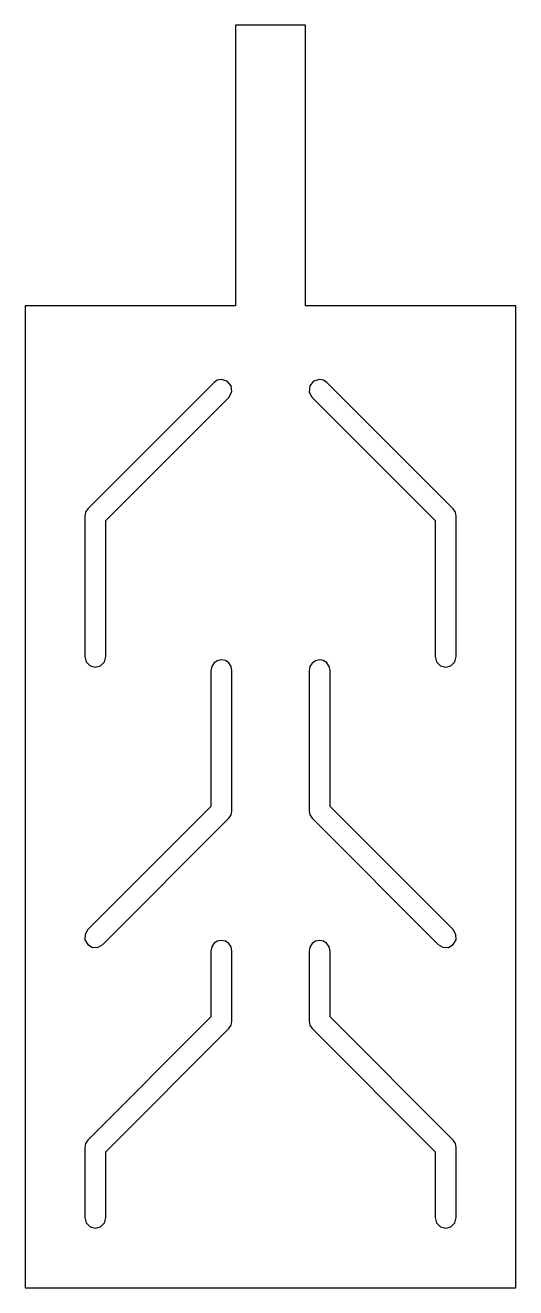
# Model space of a CAD drawing. Extents: x 0 to 70, y 0 to 180.
import ezdxf

# ---------------------------------------------------------------- set-up
doc = ezdxf.new("R2010")
doc.units = 0
doc.layers.add('layer_2_FLATTENED', color=7, linetype='CONTINUOUS')

msp = doc.modelspace()

# ---------------------------------------------------------------- linework, layer by layer
at = {"layer": 'layer_2_FLATTENED', "color": 7}
for p, q in [((30.000235, 179.99991), (30.000235, 139.99977)), ((40.000141, 179.99991), (30.000235, 179.99991)), ((40.000141, 139.99977), (40.000141, 179.99991)), ((30.000235, 139.99977), (0, 139.99977)), ((0, 139.99977), (0, 0.00005)), ((69.999861, 139.99977), (40.000141, 139.99977)), ((69.999861, 0.00005), (69.999861, 139.99977)), ((26.939453, 129.06055), (8.939453, 111.06055)), ((27.410935, 129.387576), (26.939453, 129.06055)), ((27.970703, 129.51367), (27.410935, 129.387576)), ((28.824377, 129.276506), (27.970703, 129.51367)), ((27.970703, 129.51367), (27.970703, 129.51367)), ((29.395336, 128.599002), (28.824377, 129.276506)), ((29.484417, 127.717486), (29.395336, 128.599002)), ((40.594594, 128.579329), (40.516703, 127.706748)), ((41.146564, 129.259619), (40.594594, 128.579329)), ((41.984375, 129.51562), (41.146564, 129.259619)), ((42.568587, 129.397167), (41.984375, 129.51562)), ((41.984375, 129.51562), (41.984375, 129.51562)), ((43.060547, 129.06055), (42.568587, 129.397167)), ((61.060547, 111.06055), (43.060547, 129.06055)), ((11.5, 109.37891), (29.060547, 126.93945)), ((29.060547, 126.93945), (29.484417, 127.717486)), ((40.516703, 127.706748), (40.939453, 126.93945)), ((40.939453, 126.93945), (58.5, 109.37891)), ((8.614266, 110.573974), (8.5, 110)), ((8.5, 110), (8.5, 90)), ((8.939453, 111.06055), (8.614266, 110.573974)), ((61.385735, 110.573974), (61.060547, 111.06055)), ((61.5, 110), (61.385735, 110.573974)), ((61.5, 90), (61.5, 110)), ((11.5, 90), (11.5, 109.37891)), ((58.5, 109.37891), (58.5, 90)), ((8.5, 90), (8.693818, 89.240993)), ((11.306182, 89.240993), (11.5, 90)), ((58.5, 90), (58.693818, 89.240993)), ((61.306182, 89.240993), (61.5, 90)), ((8.693818, 89.240993), (9.243809, 88.683168)), ((9.243809, 88.683168), (10, 88.478636)), ((10, 88.478636), (10.756191, 88.683168)), ((10.756191, 88.683168), (11.306182, 89.240993)), ((26.609315, 88.585088), (26.5, 88)), ((26.923457, 89.066269), (26.609315, 88.585088)), ((27.395011, 89.394686), (26.923457, 89.066269)), ((27.976562, 89.52148), (27.395011, 89.394686)), ((28.562793, 89.412095), (27.976562, 89.52148)), ((27.976562, 89.52148), (27.976562, 89.52148)), ((29.060088, 89.082961), (28.562793, 89.412095)), ((29.389862, 88.58609), (29.060088, 89.082961)), ((29.5, 88), (29.389862, 88.58609)), ((40.605959, 88.57566), (40.5, 88)), ((40.924149, 89.066951), (40.605959, 88.57566)), ((41.406127, 89.399079), (40.924149, 89.066951)), ((41.978516, 89.52148), (41.406127, 89.399079)), ((42.564144, 89.411518), (41.978516, 89.52148)), ((41.978516, 89.52148), (41.978516, 89.52148)), ((43.060769, 89.082252), (42.564144, 89.411518)), ((43.390037, 88.585628), (43.060769, 89.082252)), ((43.5, 88), (43.390037, 88.585628)), ((58.693818, 89.240993), (59.243809, 88.683168)), ((59.243809, 88.683168), (60, 88.478636)), ((60, 88.478636), (60.756191, 88.683168)), ((60.756191, 88.683168), (61.306182, 89.240993)), ((26.5, 88), (26.5, 68.62109)), ((29.5, 68), (29.5, 88)), ((40.5, 88), (40.5, 68)), ((43.5, 68.62109), (43.5, 88)), ((26.5, 68.62109), (8.939453, 51.06055)), ((61.060547, 51.06055), (43.5, 68.62109)), ((11.060547, 48.93945), (29.060547, 66.93945)), ((29.060547, 66.93945), (29.385735, 67.426026)), ((29.385735, 67.426026), (29.5, 68)), ((40.5, 68), (40.614265, 67.426026)), ((40.614265, 67.426026), (40.939453, 66.93945)), ((40.939453, 66.93945), (58.939453, 48.93945)), ((8.939453, 51.06055), (8.534851, 50.386315)), ((61.465148, 50.386315), (61.060547, 51.06055)), ((8.534851, 50.386315), (8.526884, 49.600038)), ((8.526884, 49.600038), (8.917739, 48.917742)), ((8.917739, 48.917742), (9.600034, 48.526885)), ((10.386311, 48.53485), (11.060547, 48.93945)), ((26.923457, 49.066269), (26.609315, 48.585088)), ((27.395011, 49.394686), (26.923457, 49.066269)), ((27.976562, 49.52148), (27.395011, 49.394686)), ((28.562793, 49.412095), (27.976562, 49.52148)), ((27.976562, 49.52148), (27.976562, 49.52148)), ((29.060088, 49.082961), (28.562793, 49.412095)), ((29.389862, 48.58609), (29.060088, 49.082961)), ((40.924149, 49.066951), (40.605959, 48.57566)), ((41.406127, 49.399079), (40.924149, 49.066951)), ((41.978516, 49.52148), (41.406127, 49.399079)), ((42.564144, 49.411518), (41.978516, 49.52148)), ((41.978516, 49.52148), (41.978516, 49.52148)), ((43.060769, 49.082252), (42.564144, 49.411518)), ((43.390037, 48.585628), (43.060769, 49.082252)), ((58.939453, 48.93945), (59.613689, 48.534851)), ((60.399966, 48.526886), (61.082259, 48.917744)), ((61.082259, 48.917744), (61.473115, 49.600039)), ((61.473115, 49.600039), (61.465148, 50.386315)), ((9.600034, 48.526885), (10.386311, 48.53485)), ((26.609315, 48.585088), (26.5, 48)), ((26.5, 48), (26.5, 38.62109)), ((29.5, 48), (29.389862, 48.58609)), ((29.5, 38), (29.5, 48)), ((40.605959, 48.57566), (40.5, 48)), ((40.5, 48), (40.5, 38)), ((43.5, 48), (43.390037, 48.585628)), ((43.5, 38.62109), (43.5, 48)), ((59.613689, 48.534851), (60.399966, 48.526886)), ((26.5, 38.62109), (8.939453, 21.06055)), ((29.385735, 37.426026), (29.5, 38)), ((40.5, 38), (40.614265, 37.426026)), ((61.060547, 21.06055), (43.5, 38.62109)), ((11.5, 19.37891), (29.060547, 36.93945)), ((29.060547, 36.93945), (29.385735, 37.426026)), ((40.614265, 37.426026), (40.939453, 36.93945)), ((40.939453, 36.93945), (58.5, 19.37891)), ((8.614266, 20.573974), (8.5, 20)), ((8.5, 20), (8.5, 10)), ((8.939453, 21.06055), (8.614266, 20.573974)), ((61.385735, 20.573974), (61.060547, 21.06055)), ((61.5, 20), (61.385735, 20.573974)), ((61.5, 10), (61.5, 20)), ((11.5, 10), (11.5, 19.37891)), ((58.5, 19.37891), (58.5, 10)), ((8.5, 10), (8.693818, 9.240993)), ((8.693818, 9.240993), (9.243809, 8.683168)), ((10.756191, 8.683168), (11.306182, 9.240993)), ((11.306182, 9.240993), (11.5, 10)), ((58.5, 10), (58.693818, 9.240993)), ((58.693818, 9.240993), (59.243809, 8.683168)), ((60.756191, 8.683168), (61.306182, 9.240993)), ((61.306182, 9.240993), (61.5, 10)), ((9.243809, 8.683168), (10, 8.478636)), ((10, 8.478636), (10.756191, 8.683168)), ((59.243809, 8.683168), (60, 8.478636)), ((60, 8.478636), (60.756191, 8.683168)), ((0, 0.00005), (69.999861, 0.00005))]:
    msp.add_line(p, q, dxfattribs=at)

doc.saveas('drawing.dxf')
